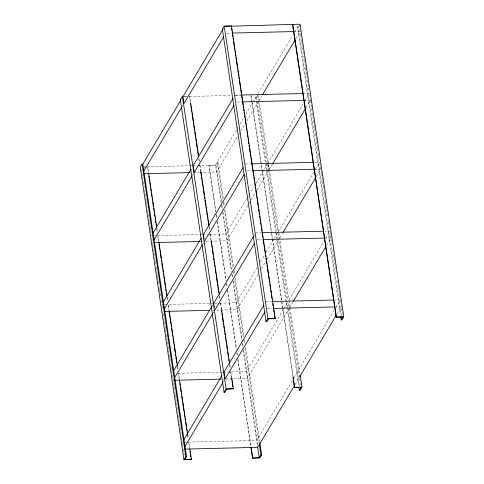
<?xml version="1.0" encoding="UTF-8"?>
<svg xmlns="http://www.w3.org/2000/svg" width="484" height="484" viewBox="0 0 484 484"><rect width="100%" height="100%" fill="white"/><g stroke="black" fill="none" stroke-linecap="round" stroke-linejoin="round"><path stroke-width="0.36" stroke-dasharray="2.42 1.81" d="M182.117 106.625L182.855 105.379M190.369 102.433L189.661 96.147L190.551 102.118M192.402 175.468L193.146 174.216M215.731 211.835L209.003 165.25L215.943 211.696M221.134 202.578L215.531 165.092L236.494 129.845M236.882 129.192L238.424 126.596M239.967 124.007L243.827 117.515M245.757 114.272L252.702 102.596M253.09 101.949L257.337 94.852L258.154 100.327M258.105 93.515L292.826 35.126M294.756 31.884L299.13 24.533M221.43 201.211L216.076 165.383L217.933 162.261L217.207 162.279L222.694 199.021M266.097 162.576L256.393 97.641L257.506 95.772M341.353 316.161L298.18 27.322L299.3 25.452M237.075 137.48L216.56 171.977L200.309 172.371M238.999 134.25L240.536 131.66M240.923 131.013L245.152 123.904M246.689 121.315L258.026 102.257M259.134 100.4L261.832 95.856M295.784 38.768L300.159 31.412L293.625 31.575M202.693 244.305L203.437 243.059M246.719 198.791L225.822 233.929L208.072 234.365M247.106 198.144L248.643 195.56M249.03 194.913L254.027 186.503M255.951 183.273L266.95 164.778M267.803 163.338L303.135 103.933M305.059 100.702L309.082 93.932M247.748 205.676L226.851 240.814L206.111 241.322M249.29 203.086L250.827 200.503M251.208 199.856L255.437 192.741M256.98 190.158L268.65 170.537M269.219 169.575L272.292 164.409M306.088 107.587L310.444 100.255L303.916 100.412M211.95 306.263L212.694 305.011M253.937 235.672L254.602 234.546M173.708 379.178L173.042 380.303L173.931 386.274M212.978 313.148L213.722 311.896M257.01 267.634L236.107 302.772L219.857 303.166M260.471 261.814L264.312 255.346M266.236 252.116L273.926 239.181M274.313 238.533L277.907 232.489M278.094 232.181L313.426 172.77M315.344 169.539L319.373 162.775M258.039 274.513L237.136 309.657L215.652 310.177M261.499 268.699L265.728 261.584M267.265 259L278.935 239.374L287.974 299.838M279.71 238.08L282.795 232.889M316.361 176.448L320.735 169.097L320.323 166.339M223.269 381.985L224.013 380.739M283.449 309.318L246.398 371.609L228.648 372.045M283.83 308.671L287.859 301.895M288.966 300.032L323.693 241.649M325.623 238.406L329.991 231.049L324.915 231.177M289.226 308.217L247.427 378.494L232.671 378.857M289.613 307.564L293.08 301.726M326.652 245.285L331.02 237.934L324.492 238.092M292.197 380.745L256.683 440.452L188.833 442.104L189.861 448.983M294.121 377.508L333.978 310.486M335.908 307.243L340.282 299.892L333.748 300.05M295.149 384.393L299.511 377.054L288.301 302.022M336.937 314.128L341.311 306.777L334.777 306.935M298.18 27.322L297.454 27.34L340.518 315.489M226.494 33.202L230.85 33.1M184.579 96.268L186.757 96.219M235.03 95.179L240.838 95.039M302.887 93.527L309.415 93.37M184.398 96.582L187.296 96.51M189.474 96.461L230.941 95.451M235.466 95.342L240.742 95.215M256.393 97.641L255.667 97.659L256.072 100.4M236.785 102.045L241.867 101.918M245.315 164.016L251.123 163.876M314.624 162.334L319.706 162.213M144.05 166.829L145.502 166.792M191.803 165.667L147.68 166.738L148.503 172.25M192.547 165.649L197.036 165.54M197.787 165.522L215.531 165.092M143.863 167.143L146.041 167.089M208.816 165.564L216.076 165.383M247.07 170.882L252.152 170.761M314.201 169.255L320.735 169.097M193.576 172.534L199.559 172.389M255.606 232.858L261.414 232.719M153.609 235.684L151.431 235.738L151.214 234.244M154.335 235.666L155.787 235.635M202.088 234.51L157.966 235.581L158.994 242.466M202.838 234.492L207.321 234.383M257.361 239.725L262.443 239.604M200.128 241.468L203.117 241.395M265.897 301.701L271.699 301.556M163.901 304.527L161.723 304.581L160.718 297.86M164.627 304.509L167.531 304.436M213.874 303.311L168.257 304.418L169.285 311.303M214.624 303.293L219.107 303.184M267.652 308.568L272.002 308.459M212.657 310.25L214.902 310.196M222.664 372.19L178.542 373.261L179.467 379.456M223.414 372.172L227.903 372.063M222.949 379.093L225.193 379.039M225.937 379.02L231.921 378.875M184.477 442.207L182.299 442.261L181.518 437.034M185.203 442.188L186.655 442.152M299.233 25.216L299.439 26.596M299.85 29.349L300.715 35.144M300.83 35.895L301.272 38.877M301.387 39.627L302.5 47.087M302.615 47.837L303.057 50.82M303.172 51.57L303.728 55.303M303.837 56.047L304.285 59.036M304.4 59.78L304.956 63.513M305.065 64.257L305.513 67.246M305.622 67.99L306.741 75.456M306.85 76.2L307.298 79.188M307.407 79.933L307.969 83.665M308.078 84.416L308.526 87.398M308.635 88.142L309.191 91.875M309.518 94.059L309.724 95.433M310.135 98.192L310.341 99.565M310.444 100.255L311.006 103.987M311.115 104.732L311.563 107.72M311.672 108.464L312.228 112.197M312.343 112.941L312.791 115.93M312.9 116.674L313.348 119.663M313.457 120.407L314.013 124.14M314.128 124.89L314.576 127.873M314.685 128.617L315.241 132.35M315.356 133.1L316.469 140.566M316.584 141.31L317.026 144.299M317.141 145.043L317.589 148.025M317.698 148.776L318.254 152.508M318.369 153.253L318.811 156.241M318.926 156.985L319.482 160.718M319.809 162.896L320.22 165.655M321.067 171.336L321.291 172.824M321.406 173.574L321.848 176.557M321.963 177.307L323.076 184.773M323.191 185.517L323.633 188.5M324.08 191.489L324.861 196.716M325.309 199.698L325.532 201.193M325.641 201.937L326.089 204.926M326.198 205.67L326.646 208.658M326.76 209.403L327.874 216.868M328.321 219.857L328.545 221.345M328.654 222.096L329.102 225.078M329.211 225.828L329.773 229.555M330.094 231.739L330.505 234.492M330.608 235.182L332.139 245.4M332.81 249.877L333.367 253.61M333.476 254.354L333.924 257.343M334.033 258.087L334.595 261.82M334.704 262.57L335.152 265.553M335.261 266.303L336.38 273.762M337.384 280.484L338.165 285.711M338.274 286.455L338.83 290.188M338.945 290.932L339.387 293.921M339.502 294.665L340.058 298.398M340.282 299.892L340.591 301.956M341.002 304.708L341.208 306.088M341.529 308.248L342.412 314.152M258.359 95.263L268.396 162.436M268.511 163.187L269.4 169.158M269.515 169.902L288.924 299.765M289.033 300.516L290.037 307.231M290.152 307.975L300.08 374.404M268.009 164.717L268.729 169.533M258.359 101.694L267.507 162.902M267.725 164.342L277.683 231.001M278.112 233.869L278.832 238.685M299.735 378.53L300.286 382.221M300.395 382.959L300.727 385.167M266.206 163.32L267.101 169.291M267.21 170.041L286.619 299.905M286.728 300.655L299.445 385.736M256.175 101.083L266.563 170.592M266.666 171.282L275.68 231.57M275.789 232.314L276.854 239.435M276.957 240.118L298.725 385.79M251.105 95.445L252.11 102.172M252.218 102.923L271.451 231.6M271.784 233.826L272.45 238.297M272.565 239.042L293.044 376.092M250.918 95.753L251.698 100.981M251.807 101.725L271.215 231.594M271.33 232.338L272.22 238.309M272.335 239.054L282.487 306.971M282.596 307.721L292.856 376.383M244.789 174.458L245.122 176.696M217.933 162.261L223.287 198.089M223.844 201.822L224.401 205.549M224.957 209.282L233.657 267.501M234.105 270.483L234.776 274.96M235.218 277.949L243.918 336.162M244.366 339.151L245.037 343.628M245.594 347.361L259.648 441.402M223.251 202.754L223.814 206.487M224.37 210.219L232.986 267.864M233.542 271.597L234.099 275.329M234.77 279.806L243.27 336.701M243.833 340.434L244.39 344.166M245.055 348.643L259.285 443.834M221.987 204.944L222.652 209.421M223.1 212.403L231.691 269.878M232.356 274.355L232.919 278.088M233.361 281.071L241.952 338.54M242.623 343.017L243.18 346.75M243.736 350.483L257.791 444.524M221.581 205.567L222.138 209.3M222.586 212.282L231.425 271.421M231.872 274.404L232.429 278.137M232.877 281.125L241.71 340.258M242.272 343.991L242.714 346.98M243.162 349.962L257.718 447.337M216.39 214.684L216.947 218.417M217.395 221.4L226.234 280.538M226.675 283.521L227.238 287.254M227.68 290.243L236.519 349.375M236.966 352.364L237.523 356.097M237.971 359.08L251.184 447.494M216.179 214.823L216.735 218.556M217.183 221.539L225.992 280.502M226.439 283.485L226.996 287.218M227.444 290.206L236.259 349.164M236.815 352.896L237.372 356.629M237.819 359.612L250.754 446.194M199.033 158.843L199.475 161.825M199.922 164.814L200.927 171.53M209.179 226.76L209.741 230.493M210.298 234.226L211.078 239.447M219.554 296.172L220.002 299.154M220.559 302.887L221.448 308.859M229.815 364.833L230.263 367.822M230.82 371.555L231.715 377.526M198.736 158.407L199.178 161.39M199.735 165.123L200.63 171.094M208.997 227.069L209.554 230.801M210.002 233.79L210.891 239.762M219.258 295.736L219.706 298.719M220.371 303.202L221.267 309.173M229.634 365.148L230.075 368.13M230.523 371.119L231.527 377.835M156.852 228.115L157.518 232.592M167.137 296.958L167.694 300.691M177.537 366.545L177.985 369.528M187.713 434.638L188.27 438.371M147.493 167.053L148.273 172.28M156.749 228.999L157.306 232.731M157.754 235.714L158.643 241.685M167.01 297.666L167.567 301.399M168.129 305.126L168.91 310.353M177.271 366.327L177.834 370.06M178.275 373.049L179.171 379.014M187.538 434.995L188.203 439.472M188.651 442.455L189.547 448.426M141.558 169.654L141.866 171.717M142.175 173.78L142.623 176.769M142.732 177.513L142.955 179.007M143.403 181.996L144.184 187.217M144.631 190.206L145.073 193.189M145.188 193.939L145.744 197.672M145.853 198.416L146.301 201.404M146.416 202.149L146.858 205.131M146.973 205.881L147.197 207.376M147.638 210.358L148.757 217.824M148.866 218.568L149.314 221.557M149.429 222.301L149.986 226.034M150.094 226.784L150.542 229.767M150.651 230.511L151.099 233.5M151.843 238.491L152.151 240.56M152.46 242.623L152.684 244.118M152.799 244.862L153.355 248.594M153.464 249.339L153.912 252.327M154.027 253.071L154.584 256.804M154.692 257.555L155.14 260.537M155.249 261.287L155.697 264.27M156.144 267.259L157.596 276.963M157.705 277.707L158.153 280.69M158.262 281.44L158.71 284.423M159.157 287.411L159.381 288.906M159.49 289.65L159.938 292.638M160.047 293.383L160.609 297.115M161.928 305.955L162.442 309.397M162.751 311.466L162.975 312.954M163.084 313.705L163.646 317.437M163.755 318.182L164.203 321.17M164.312 321.914L164.869 325.647M164.983 326.391L165.431 329.38M165.54 330.124L166.097 333.857M166.212 334.601L166.653 337.59M166.768 338.334L167.216 341.323M167.325 342.067L167.881 345.8M167.996 346.544L168.438 349.533M168.553 350.277L169.11 354.01M169.225 354.76L169.666 357.743M169.781 358.493L170.223 361.475M170.671 364.464L170.894 365.952M171.009 366.703L171.451 369.685M171.566 370.435L172.014 373.418M172.219 374.798L172.734 378.24M174.046 387.025L174.379 389.263M174.827 392.246L175.16 394.484M175.268 395.234L175.716 398.217M175.831 398.967L176.944 406.427M177.053 407.177L178.172 414.643M178.281 415.387L178.729 418.376M178.838 419.12L179.401 422.853M179.51 423.597L179.957 426.586M180.066 427.33L181.07 434.051M182.504 443.634L182.916 446.393M183.327 449.146L184.21 455.045M267.973 164.778L268.481 169.097"/><path stroke-width="0.73" d="M180.701 100.394L142.816 164.088L142.09 164.106L140.233 167.228L183.962 459.8L191.404 459.31L189.861 448.983M231.824 378.27L233.385 388.719L226.669 389.19L224.812 392.312L224.086 392.33L180.363 99.758L182.401 96.322L183.127 96.304M222.344 29.167L224.201 26.045L231.461 25.864L275.184 318.436L268.469 318.908L266.793 321.721L266.067 321.739L222.344 29.167L223.07 29.149L182.946 96.618L183.974 103.503L223.711 36.681M143.845 170.973L181.73 107.279M231.461 25.864L231.273 26.178L300.038 24.2L343.767 316.772L341.91 319.894L341.184 319.912L340.742 316.959M153.107 232.925L190.986 169.231M193.231 165.461L232.973 98.639M154.136 239.81L192.015 176.115M194.259 172.34L234.002 105.524M262.606 94.555L295.016 40.063M163.392 301.768L201.277 238.074M243.258 167.476L203.522 234.298L203.831 236.361M164.421 308.653L202.306 244.958M204.55 241.183L244.287 174.361M272.673 163.767L305.319 108.876M173.683 370.611L211.562 306.91M253.549 236.319L213.807 303.141L214.013 304.515M174.712 377.49L212.591 313.795M214.835 310.02L254.578 243.204M283.182 232.241L315.973 177.096M183.968 439.448L221.853 375.753M263.834 305.156L224.098 371.978L224.612 375.421M184.997 446.333L222.882 382.638M264.863 312.041L225.127 378.863L224.818 376.8M183.962 459.8L185.82 456.678L142.09 164.106M224.086 392.33L226.131 388.894L182.401 96.322M266.067 321.739L267.924 318.617L224.201 26.045M142.816 164.088L186.546 456.66L184.87 459.467L191.404 459.31M293.467 301.078L325.877 246.586M259.872 442.89L261.656 454.833L259.799 457.955L252.539 458.136L259.261 457.664L257.718 447.337L294.381 385.688M299.511 377.054L336.168 315.423M301.054 387.381L294.532 387.581L293.159 376.842M341.184 319.912L342.853 317.099L336.319 317.262L292.784 24.375M259.261 457.664L260.93 454.851L259.388 444.524M300.189 375.148L301.974 387.091L300.116 390.213L299.39 390.231L301.06 387.424M224.739 26.336L230.547 26.196M232.302 33.063L293.625 31.575M302.887 93.527L241.564 95.021L240.778 89.794M180.363 99.758L181.089 99.74M242.593 101.906L303.916 100.412M251.849 163.858L313.172 162.37M314.201 169.255L252.878 170.743L253.102 172.237M144.353 173.732L189.837 172.625M323.463 231.207L262.14 232.701L262.86 237.517M324.492 238.092L263.169 239.586L263.834 244.063M153.912 242.587L199.378 241.486M333.748 300.05L272.425 301.538L272.202 300.05M334.777 306.935L273.454 308.423L273.248 307.05M164.203 311.43L209.669 310.323M267.924 318.617L275.184 318.436M336.507 316.947L343.767 316.772M175.214 380.249L220.704 379.147M226.131 388.894L233.385 388.719M294.714 387.267L301.974 387.091M184.779 449.11L257.718 447.337M185.82 456.678L186.546 456.66M260.93 454.851L261.656 454.833M292.596 24.69L336.319 317.262M298.949 387.273L299.39 390.231M292.971 377.133L294.532 387.581M231.582 28.241L231.89 30.311M232.096 31.684L232.858 36.796M233.082 38.29L233.306 39.779M233.53 41.273L234.31 46.5M234.534 47.995L234.758 49.483M234.982 50.977L235.762 56.205M235.986 57.699L236.204 59.187M236.428 60.681L237.208 65.909M237.432 67.403L237.656 68.891M237.88 70.386L238.66 75.613M238.884 77.101L239.108 78.596M239.332 80.09L240.112 85.317M240.336 86.805L240.56 88.3M241.77 96.395L242.079 98.464M242.284 99.837L242.49 101.217M242.702 102.65L243.035 104.889M243.258 106.383L243.482 107.878M243.706 109.366L243.93 110.86M244.154 112.355L244.487 114.593M244.71 116.087L244.934 117.582M245.158 119.07L245.382 120.564M245.6 122.059L245.939 124.297M246.162 125.792L246.386 127.28M246.604 128.774L246.828 130.269M247.052 131.763L247.384 134.001M247.608 135.496L247.832 136.984M248.056 138.478L248.28 139.973M248.504 141.467L248.837 143.706M249.06 145.2L249.284 146.688M249.508 148.183L250.288 153.41M250.512 154.904L250.736 156.392M250.96 157.887L251.74 163.114M251.952 164.548L252.158 165.927M252.364 167.301L252.672 169.364M253.326 173.732L253.658 175.97M253.882 177.465L254.106 178.953M254.33 180.447L254.554 181.942M254.778 183.436L255.11 185.674M255.334 187.163L255.558 188.657M255.782 190.151L256.562 195.379M256.786 196.867L257.004 198.361M257.228 199.856L258.008 205.083M258.232 206.571L258.456 208.066M258.68 209.56L259.013 211.798M259.236 213.293L259.46 214.787M259.684 216.275L259.908 217.77M260.132 219.264L260.465 221.503M260.688 222.997L260.912 224.491M261.136 225.98L261.36 227.474M261.578 228.968L261.917 231.207M264.058 245.557L264.282 247.046M264.506 248.54L265.286 253.767M265.51 255.262L265.734 256.75M265.958 258.244L266.738 263.471M266.962 264.966L267.18 266.454M267.404 267.948L268.184 273.176M268.408 274.67L269.08 279.147M269.304 280.641L269.636 282.88M269.86 284.374L270.532 288.851M270.756 290.346L271.088 292.584M271.312 294.078L271.978 298.555M272.734 303.607L273.043 305.67M273.678 309.899L274.004 312.113M274.228 313.59L274.446 315.06M274.67 316.536L274.997 318.75M251.184 447.494L252.727 457.822M250.978 447.682L252.539 458.136M190.666 102.862L198.694 156.604M200.927 171.53L209.07 226.016M211.187 240.191L219.331 294.677M221.563 309.603L229.706 364.089M190.478 103.177L190.702 104.671M190.926 106.159L191.706 111.387M191.93 112.881L192.154 114.369M192.378 115.864L193.158 121.091M193.382 122.579L193.6 124.073M193.824 125.568L194.604 130.789M194.828 132.283L195.609 137.51M195.832 138.999L196.056 140.493M196.28 141.987L197.061 147.209M197.284 148.703L197.508 150.197M197.732 151.692L198.513 156.913M200.739 171.844L201.411 176.321M201.634 177.809L201.858 179.304M202.082 180.798L202.863 186.019M203.086 187.514L203.304 189.008M203.528 190.502L204.308 195.724M204.532 197.218L204.756 198.712M204.98 200.201L205.761 205.428M205.984 206.922L206.208 208.41M206.432 209.905L206.656 211.399M206.874 212.893L207.213 215.132M207.436 216.62L207.654 218.115M207.878 219.609L208.102 221.103M208.326 222.592L208.658 224.83M211.224 242L211.562 244.238M211.786 245.733L212.01 247.221M212.228 248.716L212.452 250.21M212.676 251.704L213.008 253.943M213.232 255.431L213.456 256.925M213.68 258.42L213.904 259.914M214.128 261.402L214.46 263.641M214.684 265.135L214.908 266.63M215.132 268.124L215.912 273.345M216.136 274.839L216.36 276.334M216.578 277.822L217.358 283.049M217.582 284.544L217.806 286.032M218.03 287.526L218.81 292.753M221.376 309.917L221.714 312.156M221.932 313.65L222.156 315.144M222.38 316.633L223.16 321.86M223.384 323.354L223.608 324.843M223.832 326.337L224.165 328.575M224.388 330.07L224.612 331.564M224.836 333.053L225.06 334.547M225.284 336.041L225.617 338.28M225.84 339.774L226.064 341.262M226.282 342.757L226.506 344.251M226.73 345.739L227.069 347.984M227.286 349.472L227.51 350.967M227.734 352.461L228.515 357.682M228.738 359.176L228.962 360.671M231.636 378.579L231.86 380.073M232.084 381.567L232.864 386.795M193.334 166.145L193.642 168.214M193.848 169.588L194.157 171.657M204.036 237.741L204.242 239.12M214.218 305.894L214.424 307.267M148.709 173.623L156.737 227.371M158.994 242.466L167.028 296.208M169.285 311.303L177.428 365.795M179.57 380.146L187.604 433.888M148.83 176.007L149.054 177.501M149.278 178.995L149.61 181.234M149.834 182.728L150.506 187.205M150.724 188.699L151.062 190.938M151.286 192.426L151.952 196.909M152.176 198.398L152.508 200.636M152.732 202.131L153.404 206.607M153.628 208.102L153.96 210.34M154.184 211.835L154.408 213.329M154.632 214.817L154.856 216.312M155.08 217.806L155.412 220.045M155.636 221.539L155.86 223.027M156.078 224.522L156.302 226.016M158.982 243.93L159.762 249.151M159.986 250.645L160.21 252.14M160.428 253.628L161.214 258.855M161.432 260.35L161.656 261.838M161.88 263.332L162.66 268.559M162.884 270.048L163.108 271.542M163.332 273.036L163.665 275.275M163.888 276.769L164.112 278.258M164.336 279.752L164.56 281.246M164.784 282.735L165.117 284.979M165.34 286.467L165.564 287.962M165.782 289.456L166.006 290.945M166.23 292.439L166.569 294.677M169.134 311.847L169.467 314.086M169.69 315.574L169.914 317.068M170.132 318.563L170.919 323.79M171.136 325.278L171.36 326.773M171.584 328.267L172.364 333.488M172.588 334.982L172.812 336.477M173.036 337.965L173.816 343.192M174.04 344.687L174.264 346.175M174.488 347.669L175.268 352.896M175.486 354.385L175.71 355.879M175.934 357.374L176.714 362.595M179.28 379.765L179.618 382.003M179.842 383.497L180.06 384.986M180.284 386.48L181.064 391.707M181.288 393.196L181.512 394.69M181.736 396.184L182.516 401.405M182.74 402.9L183.968 411.11M184.192 412.604L184.858 417.081M185.082 418.575L185.414 420.814M185.638 422.308L186.31 426.785M186.534 428.279L186.866 430.518M187.09 432.006L187.423 434.245M189.988 451.415L190.212 452.909M190.436 454.397L190.769 456.636M190.992 458.13L191.216 459.625"/></g></svg>
